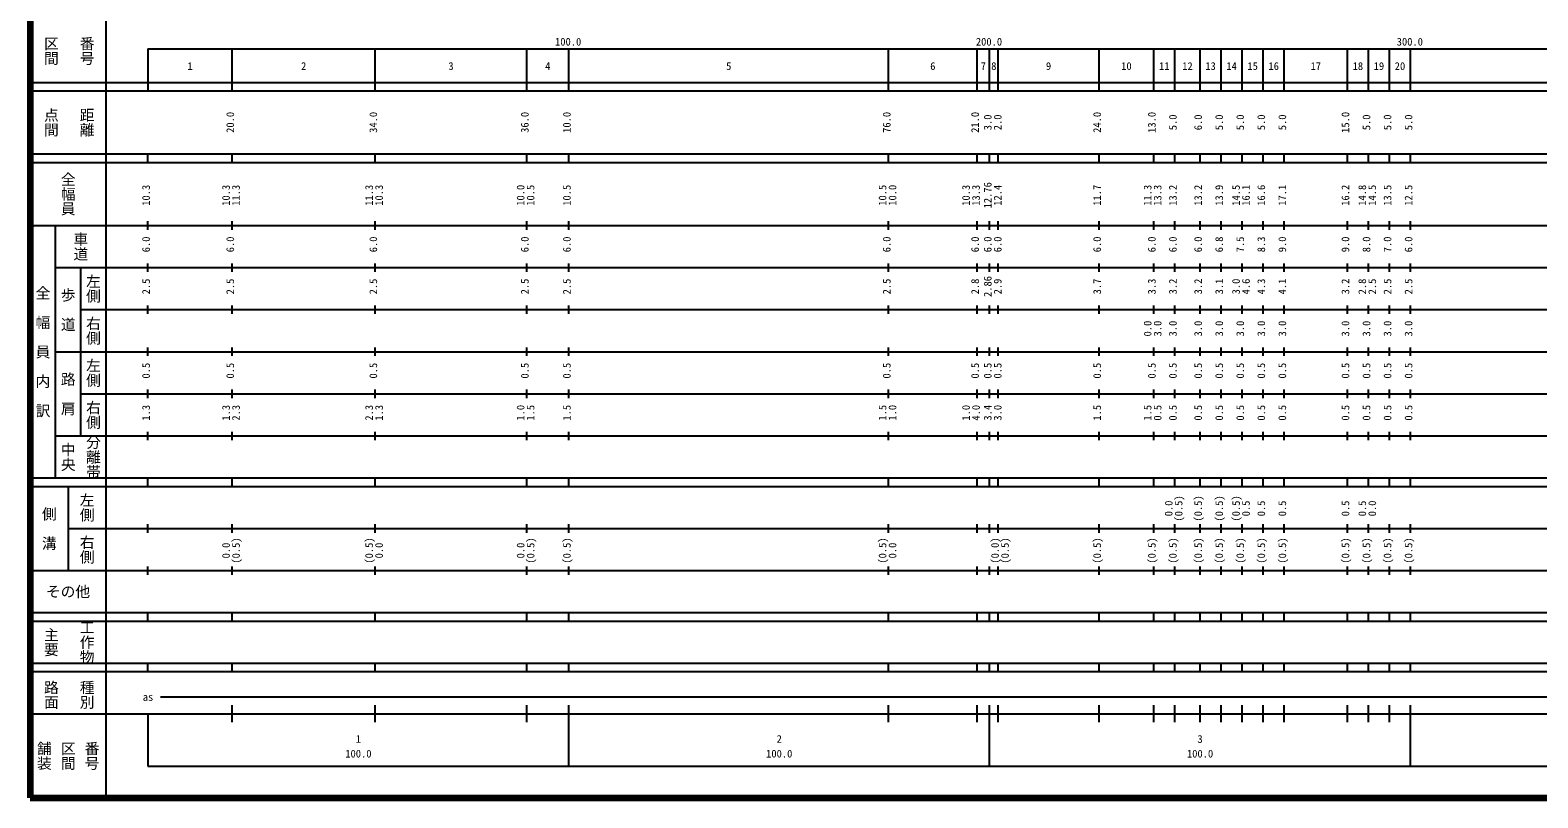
# Model space of a CAD drawing. Units: millimetres on the paper, enlarged 1000 times. Extents: x 40000 to 680000, y 20000 to 380000.
# Drawn here: x 40000 to 398265, y 20000 to 202409 of the extents above; entities that cross this region are included whole.
import ezdxf
from ezdxf.enums import TextEntityAlignment as Align

# ---------------------------------------------------------------- set-up
doc = ezdxf.new("R2010")
doc.units = ezdxf.units.MM
doc.header["$LTSCALE"] = 1000
doc.layers.add('M-TTL', color=2, linetype='Continuous', lineweight=140)
doc.layers.add('M-TTL-BAND', color=7, linetype='Continuous', lineweight=25)
doc.styles.add('@ＭＳ ゴシック', font='')
doc.styles.add('ＭＳ ゴシック', font='')
doc.styles.get('@ＭＳ ゴシック').set_extended_font_data('@MS Gothic')
doc.styles.get('ＭＳ ゴシック').set_extended_font_data('MS Gothic')

msp = doc.modelspace()

# ---------------------------------------------------------------- linework, layer by layer
at = {"layer": 'M-TTL'}
for p, q in [((40000, 380000), (40000, 20000)), ((40000, 20000), (680000, 20000))]:
    msp.add_line(p, q, dxfattribs=at)
at = {"layer": 'M-TTL-BAND'}
for p, q in [((58000, 370000), (58000, 20000)), ((68000, 198000), (579000, 198000)), ((68000, 198000), (68000, 188000)), ((88000, 188000), (88000, 198000)), ((122000, 188000), (122000, 198000)), ((158000, 188000), (158000, 198000)), ((168000, 188000), (168000, 198000)), ((244000, 188000), (244000, 198000)), ((265000, 188000), (265000, 198000)), ((268000, 188000), (268000, 198000)), ((270000, 188000), (270000, 198000)), ((294000, 188000), (294000, 198000)), ((307000, 188000), (307000, 198000)), ((312000, 188000), (312000, 198000)), ((318000, 188000), (318000, 198000)), ((323000, 188000), (323000, 198000)), ((328000, 188000), (328000, 198000)), ((333000, 188000), (333000, 198000)), ((338000, 188000), (338000, 198000)), ((353000, 188000), (353000, 198000)), ((358000, 188000), (358000, 198000)), ((363000, 188000), (363000, 198000)), ((368000, 188000), (368000, 198000)), ((40000, 190000), (579000, 190000)), ((40000, 188000), (579000, 188000)), ((40000, 173000), (579000, 173000)), ((68000, 171000), (68000, 173000)), ((88000, 171000), (88000, 173000)), ((122000, 171000), (122000, 173000)), ((158000, 171000), (158000, 173000)), ((168000, 171000), (168000, 173000)), ((244000, 171000), (244000, 173000)), ((265000, 171000), (265000, 173000)), ((268000, 171000), (268000, 173000)), ((270000, 171000), (270000, 173000)), ((294000, 171000), (294000, 173000)), ((307000, 171000), (307000, 173000)), ((312000, 171000), (312000, 173000)), ((318000, 171000), (318000, 173000)), ((323000, 171000), (323000, 173000)), ((328000, 171000), (328000, 173000)), ((333000, 171000), (333000, 173000)), ((338000, 171000), (338000, 173000)), ((353000, 171000), (353000, 173000)), ((358000, 171000), (358000, 173000)), ((363000, 171000), (363000, 173000)), ((368000, 171000), (368000, 173000)), ((40000, 171000), (579000, 171000)), ((40000, 156000), (579000, 156000)), ((46000, 96000), (46000, 156000)), ((68000, 155000), (68000, 157000)), ((88000, 155000), (88000, 157000)), ((122000, 155000), (122000, 157000)), ((158000, 155000), (158000, 157000)), ((168000, 155000), (168000, 157000)), ((244000, 155000), (244000, 157000)), ((265000, 155000), (265000, 157000)), ((268000, 155000), (268000, 157000)), ((270000, 155000), (270000, 157000)), ((294000, 155000), (294000, 157000)), ((307000, 155000), (307000, 157000)), ((312000, 155000), (312000, 157000)), ((318000, 155000), (318000, 157000)), ((323000, 155000), (323000, 157000)), ((328000, 155000), (328000, 157000)), ((333000, 155000), (333000, 157000)), ((338000, 155000), (338000, 157000)), ((353000, 155000), (353000, 157000)), ((358000, 155000), (358000, 157000)), ((363000, 155000), (363000, 157000)), ((368000, 155000), (368000, 157000)), ((68000, 145000), (68000, 147000)), ((88000, 145000), (88000, 147000)), ((122000, 145000), (122000, 147000)), ((158000, 145000), (158000, 147000)), ((168000, 145000), (168000, 147000)), ((244000, 145000), (244000, 147000)), ((265000, 145000), (265000, 147000)), ((268000, 145000), (268000, 147000)), ((270000, 145000), (270000, 147000)), ((294000, 145000), (294000, 147000)), ((307000, 145000), (307000, 147000)), ((312000, 145000), (312000, 147000)), ((318000, 145000), (318000, 147000)), ((323000, 145000), (323000, 147000)), ((328000, 145000), (328000, 147000)), ((333000, 145000), (333000, 147000)), ((338000, 145000), (338000, 147000)), ((353000, 145000), (353000, 147000)), ((358000, 145000), (358000, 147000)), ((363000, 145000), (363000, 147000)), ((368000, 145000), (368000, 147000)), ((46000, 146000), (579000, 146000)), ((52000, 146000), (52000, 106000)), ((68000, 135000), (68000, 137000)), ((88000, 135000), (88000, 137000)), ((122000, 135000), (122000, 137000)), ((158000, 135000), (158000, 137000)), ((168000, 135000), (168000, 137000)), ((244000, 135000), (244000, 137000)), ((265000, 135000), (265000, 137000)), ((268000, 135000), (268000, 137000)), ((270000, 135000), (270000, 137000)), ((294000, 135000), (294000, 137000)), ((307000, 135000), (307000, 137000)), ((312000, 135000), (312000, 137000)), ((318000, 135000), (318000, 137000)), ((323000, 135000), (323000, 137000)), ((328000, 135000), (328000, 137000)), ((333000, 135000), (333000, 137000)), ((338000, 135000), (338000, 137000)), ((353000, 135000), (353000, 137000)), ((358000, 135000), (358000, 137000)), ((363000, 135000), (363000, 137000)), ((368000, 135000), (368000, 137000)), ((52000, 136000), (579000, 136000)), ((46000, 126000), (579000, 126000)), ((68000, 125000), (68000, 127000)), ((88000, 125000), (88000, 127000)), ((122000, 125000), (122000, 127000)), ((158000, 125000), (158000, 127000)), ((168000, 125000), (168000, 127000)), ((244000, 125000), (244000, 127000)), ((265000, 125000), (265000, 127000)), ((268000, 125000), (268000, 127000)), ((270000, 125000), (270000, 127000)), ((294000, 125000), (294000, 127000)), ((307000, 125000), (307000, 127000)), ((312000, 125000), (312000, 127000)), ((318000, 125000), (318000, 127000)), ((323000, 125000), (323000, 127000)), ((328000, 125000), (328000, 127000)), ((333000, 125000), (333000, 127000)), ((338000, 125000), (338000, 127000)), ((353000, 125000), (353000, 127000)), ((358000, 125000), (358000, 127000)), ((363000, 125000), (363000, 127000)), ((368000, 125000), (368000, 127000)), ((52000, 116000), (579000, 116000)), ((68000, 115000), (68000, 117000)), ((88000, 115000), (88000, 117000)), ((122000, 115000), (122000, 117000)), ((158000, 115000), (158000, 117000)), ((168000, 115000), (168000, 117000)), ((244000, 115000), (244000, 117000)), ((265000, 115000), (265000, 117000)), ((268000, 115000), (268000, 117000)), ((270000, 115000), (270000, 117000)), ((294000, 115000), (294000, 117000)), ((307000, 115000), (307000, 117000)), ((312000, 115000), (312000, 117000)), ((318000, 115000), (318000, 117000)), ((323000, 115000), (323000, 117000)), ((328000, 115000), (328000, 117000)), ((333000, 115000), (333000, 117000)), ((338000, 115000), (338000, 117000)), ((353000, 115000), (353000, 117000)), ((358000, 115000), (358000, 117000)), ((363000, 115000), (363000, 117000)), ((368000, 115000), (368000, 117000)), ((46000, 106000), (579000, 106000)), ((68000, 105000), (68000, 107000)), ((88000, 105000), (88000, 107000)), ((122000, 105000), (122000, 107000)), ((158000, 105000), (158000, 107000)), ((168000, 105000), (168000, 107000)), ((244000, 105000), (244000, 107000)), ((265000, 105000), (265000, 107000)), ((268000, 105000), (268000, 107000)), ((270000, 105000), (270000, 107000)), ((294000, 105000), (294000, 107000)), ((307000, 105000), (307000, 107000)), ((312000, 105000), (312000, 107000)), ((318000, 105000), (318000, 107000)), ((323000, 105000), (323000, 107000)), ((328000, 105000), (328000, 107000)), ((333000, 105000), (333000, 107000)), ((338000, 105000), (338000, 107000)), ((353000, 105000), (353000, 107000)), ((358000, 105000), (358000, 107000)), ((363000, 105000), (363000, 107000)), ((368000, 105000), (368000, 107000)), ((40000, 96000), (579000, 96000)), ((40000, 94000), (579000, 94000)), ((49000, 94000), (49000, 74000)), ((68000, 94000), (68000, 96000)), ((88000, 94000), (88000, 96000)), ((122000, 94000), (122000, 96000)), ((158000, 94000), (158000, 96000)), ((168000, 94000), (168000, 96000)), ((244000, 94000), (244000, 96000)), ((265000, 94000), (265000, 96000)), ((268000, 94000), (268000, 96000)), ((270000, 94000), (270000, 96000)), ((294000, 94000), (294000, 96000)), ((307000, 94000), (307000, 96000)), ((312000, 94000), (312000, 96000)), ((318000, 94000), (318000, 96000)), ((323000, 94000), (323000, 96000)), ((328000, 94000), (328000, 96000)), ((333000, 94000), (333000, 96000)), ((338000, 94000), (338000, 96000)), ((353000, 94000), (353000, 96000)), ((358000, 94000), (358000, 96000)), ((363000, 94000), (363000, 96000)), ((368000, 94000), (368000, 96000)), ((49000, 84000), (579000, 84000)), ((68000, 83000), (68000, 85000)), ((88000, 83000), (88000, 85000)), ((122000, 83000), (122000, 85000)), ((158000, 83000), (158000, 85000)), ((168000, 83000), (168000, 85000)), ((244000, 83000), (244000, 85000)), ((265000, 83000), (265000, 85000)), ((268000, 83000), (268000, 85000)), ((270000, 83000), (270000, 85000)), ((294000, 83000), (294000, 85000)), ((307000, 83000), (307000, 85000)), ((312000, 83000), (312000, 85000)), ((318000, 83000), (318000, 85000)), ((323000, 83000), (323000, 85000)), ((328000, 83000), (328000, 85000)), ((333000, 83000), (333000, 85000)), ((338000, 83000), (338000, 85000)), ((353000, 83000), (353000, 85000)), ((358000, 83000), (358000, 85000)), ((363000, 83000), (363000, 85000)), ((368000, 83000), (368000, 85000)), ((40000, 74000), (579000, 74000)), ((68000, 73000), (68000, 75000)), ((88000, 73000), (88000, 75000)), ((122000, 73000), (122000, 75000)), ((158000, 73000), (158000, 75000)), ((168000, 73000), (168000, 75000)), ((244000, 73000), (244000, 75000)), ((265000, 73000), (265000, 75000)), ((268000, 73000), (268000, 75000)), ((270000, 73000), (270000, 75000)), ((294000, 73000), (294000, 75000)), ((307000, 73000), (307000, 75000)), ((312000, 73000), (312000, 75000)), ((318000, 73000), (318000, 75000)), ((323000, 73000), (323000, 75000)), ((328000, 73000), (328000, 75000)), ((333000, 73000), (333000, 75000)), ((338000, 73000), (338000, 75000)), ((353000, 73000), (353000, 75000)), ((358000, 73000), (358000, 75000)), ((363000, 73000), (363000, 75000)), ((368000, 73000), (368000, 75000)), ((40000, 64000), (579000, 64000)), ((40000, 62000), (579000, 62000)), ((68000, 62000), (68000, 64000)), ((88000, 62000), (88000, 64000)), ((122000, 62000), (122000, 64000)), ((158000, 62000), (158000, 64000)), ((168000, 62000), (168000, 64000)), ((244000, 62000), (244000, 64000)), ((265000, 62000), (265000, 64000)), ((268000, 62000), (268000, 64000)), ((270000, 62000), (270000, 64000)), ((294000, 62000), (294000, 64000)), ((307000, 62000), (307000, 64000)), ((312000, 62000), (312000, 64000)), ((318000, 62000), (318000, 64000)), ((323000, 62000), (323000, 64000)), ((328000, 62000), (328000, 64000)), ((333000, 62000), (333000, 64000)), ((338000, 62000), (338000, 64000)), ((353000, 62000), (353000, 64000)), ((358000, 62000), (358000, 64000)), ((363000, 62000), (363000, 64000)), ((368000, 62000), (368000, 64000)), ((40000, 52000), (579000, 52000)), ((68000, 50000), (68000, 52000)), ((88000, 50000), (88000, 52000)), ((122000, 50000), (122000, 52000)), ((158000, 50000), (158000, 52000)), ((168000, 50000), (168000, 52000)), ((244000, 50000), (244000, 52000)), ((265000, 50000), (265000, 52000)), ((268000, 50000), (268000, 52000)), ((270000, 50000), (270000, 52000)), ((294000, 50000), (294000, 52000)), ((307000, 50000), (307000, 52000)), ((312000, 50000), (312000, 52000)), ((318000, 50000), (318000, 52000)), ((323000, 50000), (323000, 52000)), ((328000, 50000), (328000, 52000)), ((333000, 50000), (333000, 52000)), ((338000, 50000), (338000, 52000)), ((353000, 50000), (353000, 52000)), ((358000, 50000), (358000, 52000)), ((363000, 50000), (363000, 52000)), ((368000, 50000), (368000, 52000)), ((40000, 50000), (579000, 50000)), ((71000, 44000), (561000, 44000)), ((40000, 40000), (579000, 40000)), ((68000, 40000), (68000, 27500)), ((88000, 38000), (88000, 42000)), ((122000, 38000), (122000, 42000)), ((158000, 38000), (158000, 42000)), ((168000, 27500), (168000, 42000)), ((244000, 38000), (244000, 42000)), ((265000, 38000), (265000, 42000)), ((268000, 27500), (268000, 42000)), ((270000, 38000), (270000, 42000)), ((294000, 38000), (294000, 42000)), ((307000, 38000), (307000, 42000)), ((312000, 38000), (312000, 42000)), ((318000, 38000), (318000, 42000)), ((323000, 38000), (323000, 42000)), ((328000, 38000), (328000, 42000)), ((333000, 38000), (333000, 42000)), ((338000, 38000), (338000, 42000)), ((353000, 38000), (353000, 42000)), ((358000, 38000), (358000, 42000)), ((363000, 38000), (363000, 42000)), ((368000, 27500), (368000, 42000)), ((68000, 27500), (579000, 27500))]:
    msp.add_line(p, q, dxfattribs=at)

# ---------------------------------------------------------------- texts
at = {"layer": 'M-TTL-BAND', "style": '@ＭＳ ゴシック'}
for s, p in [('区間', (45000, 197500)), ('番号', (53500, 197500)), ('点間', (45000, 180500)), ('距離', (53500, 180500)), ('全幅員', (49000, 163500)), ('車道', (52000, 151000)), ('左側', (55000, 141000)), ('全\u3000幅\u3000員\u3000内\u3000訳', (43000, 126000)), ('歩\u3000道', (49000, 136000)), ('右側', (55000, 131000)), ('左側', (55000, 121000)), ('路\u3000肩', (49000, 116000)), ('右側', (55000, 111000)), ('中央', (49000, 101000)), ('分離帯', (55000, 101000)), ('左側', (53500, 89000)), ('側\u3000溝', (44500, 84000)), ('右側', (53500, 79000)), ('工作物', (53500, 57000)), ('主要', (45000, 57000)), ('路面', (45000, 44500)), ('種別', (53500, 44500)), ('舗装', (43333, 30000)), ('区間', (49000, 30000)), ('番号', (54667, 30000))]:
    msp.add_text(s, height=2566, rotation=270, dxfattribs=at).set_placement(p, align=Align.MIDDLE_CENTER)
at = {"layer": 'M-TTL-BAND', "style": 'ＭＳ ゴシック'}
for s, p in [('100.0', (167844, 198195)), ('200.0', (267844, 198195)), ('300.0', (367844, 198195)), ('1', (78000, 192405)), ('2', (105000, 192405)), ('3', (140000, 192405)), ('4', (163000, 192405)), ('5', (206000, 192405)), ('6', (254500, 192405)), ('7', (266500, 192405)), ('8', (269000, 192405)), ('9', (282000, 192405)), ('10', (300500, 192405)), ('11', (309500, 192405)), ('12', (315000, 192405)), ('13', (320500, 192405)), ('14', (325500, 192405)), ('15', (330500, 192405)), ('16', (335500, 192405)), ('17', (345500, 192405)), ('18', (355500, 192405)), ('19', (360500, 192405)), ('20', (365500, 192405)), ('as', (68000, 42500)), ('1', (118000, 32523)), ('2', (218000, 32523)), ('3', (318000, 32523)), ('100.0', (118000, 29033)), ('100.0', (218000, 29033)), ('100.0', (318000, 29033))]:
    msp.add_text(s, height=1833, dxfattribs=at).set_placement(p, align=Align.BOTTOM_CENTER)
for s, p in [('20.0', (89000, 180500)), ('34.0', (123000, 180500)), ('36.0', (159000, 180500)), ('10.0', (169000, 180500)), ('76.0', (245000, 180500)), ('21.0', (266000, 180500)), ('24.0', (295000, 180500)), ('13.0', (308000, 180500)), ('15.0', (354000, 180500)), ('3.0', (269000, 180500)), ('2.0', (271373, 180500)), ('5.0', (313000, 180500)), ('6.0', (319000, 180500)), ('5.0', (324000, 180500)), ('5.0', (329000, 180500)), ('5.0', (334000, 180500)), ('5.0', (339000, 180500)), ('5.0', (359000, 180500)), ('5.0', (364000, 180500)), ('5.0', (369000, 180500)), ('10.3', (69000, 163174)), ('10.3', (88000, 163174)), ('11.3', (90370, 163174)), ('11.3', (122000, 163174)), ('10.3', (124370, 163174)), ('10.0', (158000, 163174)), ('10.5', (160370, 163174)), ('10.5', (169000, 163174)), ('10.5', (244000, 163174)), ('10.0', (246370, 163174)), ('10.3', (263843, 163174)), ('13.3', (266213, 163174)), ('12.76', (269000, 163174)), ('12.4', (271373, 163174)), ('11.7', (295000, 163174)), ('11.3', (307000, 163174)), ('13.3', (309370, 163174)), ('13.2', (313000, 163174)), ('13.2', (319000, 163174)), ('13.9', (324000, 163174)), ('14.5', (328000, 163174)), ('16.1', (330370, 163174)), ('16.6', (334000, 163174)), ('17.1', (339000, 163174)), ('16.2', (354000, 163174)), ('14.8', (358000, 163174)), ('14.5', (360370, 163174)), ('13.5', (364000, 163174)), ('12.5', (369000, 163174)), ('6.0', (69000, 151500)), ('6.0', (89000, 151500)), ('6.0', (123000, 151500)), ('6.0', (159000, 151500)), ('6.0', (169000, 151500)), ('6.0', (245000, 151500)), ('6.0', (266000, 151500)), ('6.0', (269000, 151500)), ('6.0', (271373, 151500)), ('6.0', (295000, 151500)), ('6.0', (308000, 151500)), ('6.0', (313000, 151500)), ('6.0', (319000, 151500)), ('6.8', (324000, 151500)), ('7.5', (329000, 151500)), ('8.3', (334000, 151500)), ('9.0', (339000, 151500)), ('9.0', (354000, 151500)), ('8.0', (359000, 151500)), ('7.0', (364000, 151500)), ('6.0', (369000, 151500)), ('2.86', (269000, 141500)), ('2.5', (69000, 141500)), ('2.5', (89000, 141500)), ('2.5', (123000, 141500)), ('2.5', (159000, 141500)), ('2.5', (169000, 141500)), ('2.5', (245000, 141500)), ('2.8', (266000, 141500)), ('2.9', (271373, 141500)), ('3.7', (295000, 141500)), ('3.3', (308000, 141500)), ('3.2', (313000, 141500)), ('3.2', (319000, 141500)), ('3.1', (324000, 141500)), ('3.0', (328000, 141500)), ('4.6', (330370, 141500)), ('4.3', (334000, 141500)), ('4.1', (339000, 141500)), ('3.2', (354000, 141500)), ('2.8', (358000, 141500)), ('2.5', (360370, 141500)), ('2.5', (364000, 141500)), ('2.5', (369000, 141500)), ('0.0', (307000, 131500)), ('3.0', (309370, 131500)), ('3.0', (313000, 131500)), ('3.0', (319000, 131500)), ('3.0', (324000, 131500)), ('3.0', (329000, 131500)), ('3.0', (334000, 131500)), ('3.0', (339000, 131500)), ('3.0', (354000, 131500)), ('3.0', (359000, 131500)), ('3.0', (364000, 131500)), ('3.0', (369000, 131500)), ('0.5', (69000, 121500)), ('0.5', (89000, 121500)), ('0.5', (123000, 121500)), ('0.5', (159000, 121500)), ('0.5', (169000, 121500)), ('0.5', (245000, 121500)), ('0.5', (266000, 121500)), ('0.5', (269000, 121500)), ('0.5', (271373, 121500)), ('0.5', (295000, 121500)), ('0.5', (308000, 121500)), ('0.5', (313000, 121500)), ('0.5', (319000, 121500)), ('0.5', (324000, 121500)), ('0.5', (329000, 121500)), ('0.5', (334000, 121500)), ('0.5', (339000, 121500)), ('0.5', (354000, 121500)), ('0.5', (359000, 121500)), ('0.5', (364000, 121500)), ('0.5', (369000, 121500)), ('1.3', (69000, 111500)), ('1.3', (88000, 111500)), ('2.3', (90370, 111500)), ('2.3', (122000, 111500)), ('1.3', (124370, 111500)), ('1.0', (158000, 111500)), ('1.5', (160370, 111500)), ('1.5', (169000, 111500)), ('1.5', (244000, 111500)), ('1.0', (246370, 111500)), ('1.0', (263843, 111500)), ('4.0', (266213, 111500)), ('3.4', (269000, 111500)), ('3.0', (271373, 111500)), ('1.5', (295000, 111500)), ('1.5', (307000, 111500)), ('0.5', (309370, 111500)), ('0.5', (313000, 111500)), ('0.5', (319000, 111500)), ('0.5', (324000, 111500)), ('0.5', (329000, 111500)), ('0.5', (334000, 111500)), ('0.5', (339000, 111500)), ('0.5', (354000, 111500)), ('0.5', (359000, 111500)), ('0.5', (364000, 111500)), ('0.5', (369000, 111500)), ('0.0', (312000, 88764)), ('(0.5)', (314370, 88764)), ('(0.5)', (319000, 88764)), ('(0.5)', (324000, 88764)), ('(0.5)', (328000, 88764)), ('0.5', (330370, 88764)), ('0.5', (334000, 88764)), ('0.5', (339000, 88764)), ('0.5', (354000, 88764)), ('0.5', (358000, 88764)), ('0.0', (360370, 88764)), ('0.0', (88000, 78764)), ('(0.5)', (90370, 78764)), ('(0.5)', (122000, 78764)), ('0.0', (124370, 78764)), ('0.0', (158000, 78764)), ('(0.5)', (160370, 78764)), ('(0.5)', (169000, 78764)), ('(0.5)', (244000, 78764)), ('0.0', (246370, 78764)), ('(0.0)', (270728, 78764)), ('(0.5)', (273098, 78764)), ('(0.5)', (295000, 78764)), ('(0.5)', (308000, 78764)), ('(0.5)', (313000, 78764)), ('(0.5)', (319000, 78764)), ('(0.5)', (324000, 78764)), ('(0.5)', (329000, 78764)), ('(0.5)', (334000, 78764)), ('(0.5)', (339000, 78764)), ('(0.5)', (354000, 78764)), ('(0.5)', (359000, 78764)), ('(0.5)', (364000, 78764)), ('(0.5)', (369000, 78764))]:
    msp.add_text(s, height=1833, rotation=90, dxfattribs=at).set_placement(p, align=Align.BOTTOM_CENTER)
msp.add_text('その他', height=2566, dxfattribs=at).set_placement((49000, 69000), align=Align.MIDDLE_CENTER)

doc.saveas('drawing.dxf')
